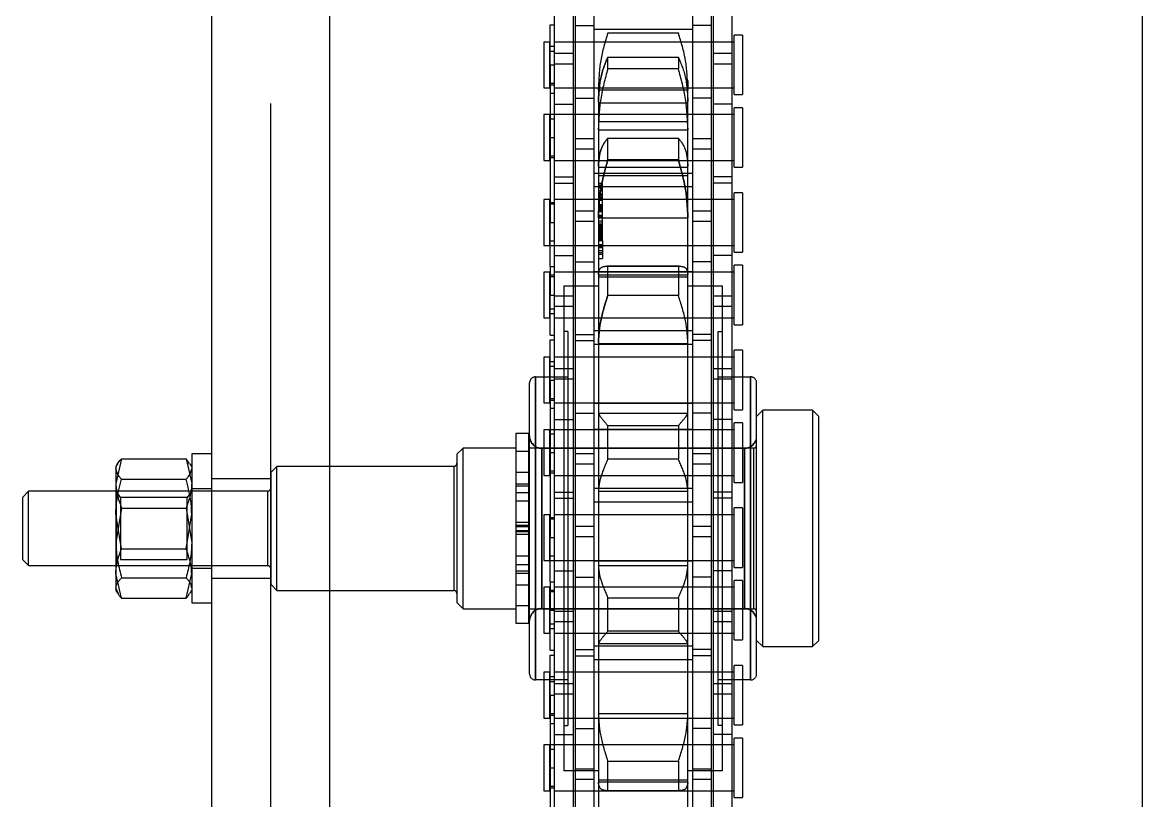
# Model space of a CAD drawing. Header units: metres. Extents: x 0 to 63075, y 0 to 44550.
# Drawn here: x 13879.5 to 13969.7, y 27946.8 to 28009.5 of the extents above; entities that cross this region are included whole.
import ezdxf

# ---------------------------------------------------------------- set-up
doc = ezdxf.new("R2010")
doc.units = ezdxf.units.M
doc.header["$LTSCALE"] = 75
doc.linetypes.add('HIDDEN2', pattern=[4.7625, 3.175, -1.5875])
for name, color, linetype in [('SDM', 7, 'Continuous'), ('SL4', 4, 'Continuous'), ('ST1', 7, 'HIDDEN2')]:
    doc.layers.add(name, color=color, linetype=linetype)

# ---------------------------------------------------------------- blocks, each defined once
blk = doc.blocks.new('A$Cb6dca9d5')
at = {"layer": 'SL4'}
for p, q in [((48.235, 2334.737), (48.235, 1009.762)), ((57.76, 1009.762), (57.76, 2334.737)), ((123.235, 1009.762), (123.235, 2334.737)), ((40.982, 1234.533), (46.188, 1234.533)), ((46.471, 1234.123), (46.188, 1234.533)), ((48.235, 1234.92), (46.635, 1234.92)), ((46.635, 1234.92), (46.635, 1222.92)), ((40.658, 1234.133), (40.535, 1233.92)), ((40.535, 1233.92), (40.535, 1233.716)), ((40.535, 1233.716), (40.535, 1230.092)), ((46.635, 1233.92), (46.512, 1234.133)), ((40.982, 1232.899), (46.188, 1232.899)), ((33.5, 1231.92), (33, 1231.42)), ((40.535, 1231.92), (33.5, 1231.92)), ((33.5, 1225.92), (33.5, 1231.92)), ((33, 1231.42), (33, 1226.42)), ((40.982, 1227.286), (40.535, 1230.092)), ((40.535, 1230.092), (40.535, 1225.297)), ((46.188, 1227.286), (46.635, 1230.092)), ((40.982, 1227.286), (46.188, 1227.286)), ((33, 1226.42), (33.5, 1225.92)), ((33.5, 1225.92), (40.535, 1225.92)), ((40.982, 1223.307), (40.535, 1225.297)), ((40.535, 1225.297), (40.535, 1223.92)), ((46.188, 1223.307), (46.635, 1225.297)), ((40.535, 1223.92), (40.658, 1223.707)), ((46.512, 1223.707), (46.635, 1223.92)), ((40.982, 1223.307), (46.188, 1223.307)), ((46.635, 1222.92), (48.235, 1222.92))]:
    blk.add_line(p, q, dxfattribs=at)
for points, knots in [([(40.535, 1233.716), (40.542, 1233.79), (40.566, 1234.066), (40.806, 1234.336), (40.982, 1234.533)], [0, 0, 0, 0, 0.2686336, 1, 1, 1, 1]), ([(40.982, 1232.899), (40.914, 1232.967), (40.652, 1233.234), (40.585, 1233.51), (40.535, 1233.716)], [0, 0, 0, 0, 0.257551, 1, 1, 1, 1]), ([(46.188, 1232.899), (46.256, 1232.967), (46.518, 1233.234), (46.585, 1233.51), (46.635, 1233.716)], [0, 0, 0, 0, 0.257551, 1, 1, 1, 1]), ([(40.535, 1230.092), (40.535, 1230.159), (40.542, 1231.107), (40.77, 1232.035), (40.982, 1232.899)], [0, 0, 0, 0, 0.070201, 1, 1, 1, 1]), ([(46.635, 1230.092), (46.635, 1230.159), (46.628, 1231.107), (46.4, 1232.035), (46.188, 1232.899)], [0, 0, 0, 0, 0.070201, 1, 1, 1, 1]), ([(40.535, 1225.297), (40.535, 1225.344), (40.542, 1226.016), (40.77, 1226.674), (40.982, 1227.286)], [0, 0, 0, 0, 0.070201, 1, 1, 1, 1]), ([(46.635, 1225.297), (46.635, 1225.344), (46.628, 1226.016), (46.4, 1226.674), (46.188, 1227.286)], [0, 0, 0, 0, 0.070201, 1, 1, 1, 1]), ([(40.982, 1223.307), (40.91, 1223.376), (40.77, 1223.509), (40.728, 1223.648), (40.707, 1223.715)], [0, 0, 0, 0, 0.512853, 1, 1, 1, 1]), ([(46.188, 1223.307), (46.26, 1223.376), (46.4, 1223.509), (46.442, 1223.648), (46.463, 1223.715)], [0, 0, 0, 0, 0.512853, 1, 1, 1, 1])]:
    blk.add_open_spline(points, degree=3, knots=knots, dxfattribs=at)
at = {"layer": 'ST1'}
for p, q in [((52.998, 2334.737), (52.998, 1009.762)), ((57.76, 1009.762), (57.76, 2334.737)), ((77.515, 1275.802), (77.515, 1269.452)), ((79.035, 1275.802), (79.035, 1269.452)), ((86.965, 1275.802), (86.965, 1269.452)), ((88.485, 1275.802), (88.485, 1269.452)), ((75.843, 1272.197), (75.843, 1263.102)), ((77.363, 1272.197), (77.363, 1263.102)), ((88.637, 1272.197), (88.637, 1263.102)), ((90.157, 1272.197), (90.157, 1263.102)), ((75.511, 1269.507), (75.843, 1269.507)), ((75.511, 1266.277), (75.511, 1269.507)), ((77.515, 1269.452), (79.035, 1269.452)), ((77.515, 1269.452), (77.515, 1260.357)), ((79.035, 1269.452), (79.035, 1260.357)), ((79.035, 1269.169), (86.965, 1269.169)), ((80.157, 1268.836), (80.157, 1268.86)), ((80.157, 1268.86), (85.843, 1268.86)), ((85.843, 1268.836), (80.157, 1268.836)), ((85.843, 1268.86), (85.843, 1268.836)), ((88.485, 1269.452), (86.965, 1269.452)), ((86.965, 1269.452), (86.965, 1260.357)), ((88.485, 1269.452), (88.485, 1260.357)), ((75, 1268.122), (75, 1264.432)), ((75.474, 1268.122), (75, 1268.122)), ((75.474, 1264.432), (75.474, 1268.122)), ((77.363, 1268.122), (75.843, 1268.122)), ((90.342, 1268.122), (75.843, 1268.122)), ((79.035, 1268.122), (77.515, 1268.122)), ((86.965, 1268.122), (79.035, 1268.122)), ((88.485, 1268.122), (86.965, 1268.122)), ((90.157, 1268.122), (88.637, 1268.122)), ((90.342, 1263.878), (90.342, 1268.675)), ((91, 1268.675), (90.342, 1268.675)), ((91, 1268.675), (91, 1263.878)), ((75.843, 1267.753), (75.474, 1267.753)), ((75.511, 1267.384), (75.843, 1267.384)), ((75.843, 1267.209), (77.363, 1267.209)), ((88.637, 1267.209), (90.157, 1267.209)), ((75.511, 1266.277), (75.843, 1266.277)), ((75.511, 1266.277), (75.511, 1253.577)), ((77.363, 1266.349), (75.843, 1266.349)), ((80.157, 1265.96), (80.157, 1266.898)), ((80.157, 1266.898), (85.843, 1266.898)), ((85.843, 1266.898), (85.843, 1265.96)), ((90.157, 1266.349), (88.637, 1266.349)), ((85.843, 1265.96), (80.157, 1265.96)), ((75, 1264.432), (75.474, 1264.432)), ((75.474, 1264.801), (75.843, 1264.801)), ((75.511, 1264.658), (75.843, 1264.658)), ((75.843, 1264.432), (77.363, 1264.432)), ((75.843, 1264.432), (90.342, 1264.432)), ((77.515, 1264.432), (79.035, 1264.432)), ((79.035, 1264.432), (86.965, 1264.432)), ((86.965, 1264.389), (79.035, 1264.389)), ((79.395, 1264.527), (79.395, 1264.387)), ((79.395, 1264.387), (79.395, 1264.26)), ((79.395, 1264.26), (79.395, 1264.387)), ((79.395, 1264.26), (86.605, 1264.26)), ((79.395, 1264.26), (79.395, 1263.33)), ((86.553, 1265.001), (86.605, 1264.387)), ((86.596, 1265.007), (86.605, 1264.527)), ((86.605, 1264.387), (86.605, 1264.527)), ((86.605, 1264.26), (86.605, 1264.387)), ((86.605, 1264.387), (86.605, 1264.26)), ((86.605, 1263.33), (86.605, 1264.26)), ((86.965, 1264.432), (88.485, 1264.432)), ((88.637, 1264.432), (90.157, 1264.432)), ((75.843, 1263.981), (75.511, 1263.981)), ((77.515, 1263.604), (79.035, 1263.604)), ((79.395, 1263.33), (79.395, 1261.165)), ((86.605, 1261.165), (86.605, 1263.33)), ((88.485, 1263.604), (86.965, 1263.604)), ((90.342, 1263.878), (91, 1263.878)), ((75.843, 1263.102), (77.363, 1263.102)), ((75.843, 1263.102), (75.843, 1256.752)), ((77.363, 1263.102), (77.363, 1256.752)), ((79.395, 1263.221), (86.605, 1263.221)), ((90.157, 1263.102), (88.637, 1263.102)), ((88.637, 1263.102), (88.637, 1256.752)), ((90.157, 1263.102), (90.157, 1256.752)), ((90.342, 1258.03), (90.342, 1262.827)), ((91, 1262.827), (90.342, 1262.827)), ((91, 1262.827), (91, 1258.03)), ((75, 1262.274), (75, 1258.584)), ((75.474, 1262.274), (75, 1262.274)), ((75.474, 1258.584), (75.474, 1262.274)), ((75.843, 1261.905), (75.474, 1261.905)), ((77.363, 1262.274), (75.511, 1262.274)), ((90.342, 1262.274), (75.843, 1262.274)), ((79.035, 1262.274), (77.515, 1262.274)), ((79.035, 1262.317), (86.965, 1262.317)), ((86.965, 1262.274), (79.035, 1262.274)), ((79.395, 1261.723), (86.605, 1261.723)), ((88.485, 1262.274), (86.965, 1262.274)), ((90.157, 1262.274), (88.637, 1262.274)), ((79.395, 1261.165), (79.395, 1261.037)), ((79.395, 1261.037), (79.395, 1261.165)), ((79.395, 1261.037), (86.605, 1261.037)), ((79.395, 1261.037), (79.395, 1258.123)), ((86.605, 1261.037), (86.605, 1261.165)), ((86.605, 1261.165), (86.605, 1261.037)), ((86.605, 1258.123), (86.605, 1261.037)), ((75.511, 1260.429), (75.843, 1260.429)), ((77.515, 1260.357), (77.515, 1259.497)), ((77.515, 1260.357), (79.035, 1260.357)), ((79.035, 1260.357), (79.035, 1259.497)), ((80.157, 1258.616), (80.157, 1260.379)), ((80.157, 1260.379), (85.843, 1260.379)), ((85.843, 1260.379), (85.843, 1258.616)), ((86.965, 1260.357), (86.965, 1259.497)), ((86.965, 1260.357), (88.485, 1260.357)), ((88.485, 1260.357), (88.485, 1259.497)), ((75.474, 1258.953), (75.843, 1258.953)), ((75.511, 1258.81), (75.843, 1258.81)), ((77.515, 1259.497), (77.515, 1250.402)), ((79.035, 1259.497), (77.515, 1259.497)), ((79.035, 1259.497), (79.035, 1250.402)), ((86.965, 1259.497), (86.965, 1250.402)), ((88.485, 1259.497), (86.965, 1259.497)), ((88.485, 1259.497), (88.485, 1250.402)), ((75, 1258.584), (75.474, 1258.584)), ((75.843, 1258.584), (77.363, 1258.584)), ((75.843, 1258.584), (90.342, 1258.584)), ((77.515, 1258.584), (79.035, 1258.584)), ((79.035, 1258.584), (86.965, 1258.584)), ((79.395, 1258.123), (79.395, 1254.055)), ((79.395, 1258.045), (86.605, 1258.045)), ((85.843, 1258.616), (80.157, 1258.616)), ((86.605, 1254.055), (86.605, 1258.123)), ((86.965, 1258.584), (88.485, 1258.584)), ((88.637, 1258.584), (90.157, 1258.584)), ((90.342, 1258.03), (91, 1258.03)), ((75.843, 1257.254), (77.363, 1257.254)), ((86.965, 1257.537), (79.035, 1257.537)), ((79.395, 1257.376), (86.605, 1257.376)), ((90.157, 1257.254), (88.637, 1257.254)), ((75.843, 1256.752), (77.363, 1256.752)), ((75.843, 1256.752), (75.843, 1247.657)), ((77.363, 1256.752), (77.363, 1247.657)), ((79.035, 1256.469), (86.965, 1256.469)), ((79.73, 1256.724), (79.395, 1256.724)), ((79.73, 1256.709), (79.395, 1256.709)), ((79.73, 1256.689), (79.395, 1256.689)), ((79.73, 1256.679), (79.395, 1256.679)), ((79.73, 1256.562), (79.395, 1256.562)), ((79.73, 1256.524), (79.395, 1256.524)), ((79.73, 1256.482), (79.395, 1256.482)), ((79.73, 1256.446), (79.395, 1256.446)), ((79.73, 1256.355), (79.395, 1256.355)), ((79.73, 1256.121), (79.395, 1256.121)), ((79.73, 1256.689), (79.73, 1256.724)), ((79.73, 1256.482), (79.73, 1256.689)), ((79.73, 1256.446), (79.73, 1256.482)), ((79.73, 1256.121), (79.73, 1256.446)), ((79.73, 1256.037), (79.73, 1256.121)), ((90.157, 1256.752), (88.637, 1256.752)), ((88.637, 1256.752), (88.637, 1247.657)), ((90.157, 1256.752), (90.157, 1247.657)), ((75, 1255.422), (75, 1251.732)), ((75.474, 1255.422), (75, 1255.422)), ((75.474, 1251.732), (75.474, 1255.422)), ((75.511, 1255.196), (75.843, 1255.196)), ((77.363, 1255.422), (75.843, 1255.422)), ((90.342, 1255.422), (75.843, 1255.422)), ((79.035, 1255.422), (77.515, 1255.422)), ((86.965, 1255.422), (79.035, 1255.422)), ((79.73, 1255.871), (79.395, 1255.871)), ((79.73, 1255.85), (79.395, 1255.85)), ((79.73, 1255.755), (79.395, 1255.755)), ((79.73, 1255.618), (79.395, 1255.618)), ((79.73, 1255.497), (79.395, 1255.497)), ((79.73, 1255.449), (79.395, 1255.449)), ((79.73, 1255.411), (79.395, 1255.411)), ((79.73, 1255.365), (79.395, 1255.365)), ((79.73, 1255.338), (79.395, 1255.338)), ((79.73, 1255.755), (79.73, 1256.037)), ((79.73, 1254.907), (79.73, 1255.755)), ((88.485, 1255.422), (86.965, 1255.422)), ((90.157, 1255.422), (88.637, 1255.422)), ((90.342, 1251.178), (90.342, 1255.975)), ((91, 1255.975), (90.342, 1255.975)), ((91, 1255.975), (91, 1251.178)), ((75.843, 1255.053), (75.474, 1255.053)), ((77.515, 1254.509), (79.035, 1254.509)), ((79.73, 1255.003), (79.395, 1255.003)), ((79.73, 1254.98), (79.395, 1254.98)), ((79.73, 1254.907), (79.395, 1254.907)), ((79.73, 1254.9), (79.395, 1254.9)), ((79.73, 1254.879), (79.395, 1254.879)), ((79.73, 1254.862), (79.395, 1254.862)), ((79.73, 1254.807), (79.395, 1254.807)), ((79.73, 1254.753), (79.395, 1254.753)), ((79.73, 1254.673), (79.395, 1254.673)), ((79.73, 1254.627), (79.395, 1254.627)), ((79.73, 1254.517), (79.395, 1254.517)), ((79.73, 1254.499), (79.395, 1254.499)), ((79.73, 1254.478), (79.395, 1254.478)), ((79.73, 1254.437), (79.395, 1254.437)), ((79.73, 1254.517), (79.73, 1254.907)), ((79.73, 1252.088), (79.73, 1254.517)), ((86.965, 1254.509), (88.485, 1254.509)), ((75.511, 1253.577), (75.843, 1253.577)), ((75.511, 1250.025), (75.511, 1253.577)), ((79.035, 1253.649), (77.515, 1253.649)), ((79.73, 1254.137), (79.395, 1254.137)), ((79.73, 1254.076), (79.395, 1254.076)), ((79.395, 1254.055), (79.395, 1253.939)), ((79.395, 1253.939), (79.395, 1254.055)), ((79.73, 1254.028), (79.395, 1254.028)), ((79.395, 1253.939), (86.605, 1253.939)), ((79.395, 1253.939), (79.395, 1249.394)), ((79.73, 1253.693), (79.395, 1253.693)), ((79.73, 1253.534), (79.395, 1253.534)), ((79.73, 1253.4), (79.395, 1253.4)), ((79.73, 1253.392), (79.395, 1253.392)), ((79.73, 1253.373), (79.395, 1253.373)), ((86.605, 1253.939), (86.605, 1254.055)), ((86.605, 1254.055), (86.605, 1253.939)), ((86.605, 1249.394), (86.605, 1253.939)), ((88.485, 1253.649), (86.965, 1253.649)), ((79.73, 1253.357), (79.395, 1253.357)), ((79.73, 1253.343), (79.395, 1253.343)), ((79.73, 1253.255), (79.395, 1253.255)), ((79.73, 1253.251), (79.395, 1253.251)), ((79.73, 1253.226), (79.395, 1253.226)), ((79.73, 1253.222), (79.395, 1253.222)), ((79.73, 1253.188), (79.395, 1253.188)), ((79.73, 1253.149), (79.395, 1253.149)), ((79.73, 1253.116), (79.395, 1253.116)), ((79.73, 1253.114), (79.395, 1253.114)), ((79.73, 1253.081), (79.395, 1253.081)), ((79.73, 1252.978), (79.395, 1252.978)), ((79.73, 1252.929), (79.395, 1252.929)), ((79.73, 1252.849), (79.395, 1252.849)), ((79.73, 1252.765), (79.395, 1252.765)), ((79.73, 1252.672), (79.395, 1252.672)), ((79.73, 1252.604), (79.395, 1252.604)), ((79.73, 1252.596), (79.395, 1252.596)), ((79.73, 1252.576), (79.395, 1252.576)), ((79.73, 1252.483), (79.395, 1252.483)), ((79.73, 1252.47), (79.395, 1252.47)), ((79.73, 1252.462), (79.395, 1252.462)), ((75, 1251.732), (75.474, 1251.732)), ((75.474, 1252.101), (75.843, 1252.101)), ((75.511, 1251.732), (77.363, 1251.732)), ((75.843, 1251.732), (90.342, 1251.732)), ((77.515, 1251.732), (79.035, 1251.732)), ((79.035, 1251.732), (86.965, 1251.732)), ((86.965, 1251.689), (79.035, 1251.689)), ((79.395, 1252.459), (79.73, 1252.459)), ((79.73, 1252.385), (79.395, 1252.385)), ((79.73, 1252.354), (79.395, 1252.354)), ((79.73, 1252.346), (79.395, 1252.346)), ((79.73, 1252.269), (79.395, 1252.269)), ((79.73, 1252.212), (79.395, 1252.212)), ((79.73, 1252.211), (79.395, 1252.211)), ((79.73, 1252.198), (79.395, 1252.198)), ((79.73, 1252.147), (79.395, 1252.147)), ((79.395, 1252.147), (79.73, 1252.147)), ((79.73, 1252.088), (79.395, 1252.088)), ((79.73, 1251.765), (79.395, 1251.765)), ((79.73, 1251.673), (79.395, 1251.673)), ((79.73, 1251.624), (79.395, 1251.624)), ((79.73, 1252.088), (79.73, 1251.673)), ((79.73, 1251.673), (79.73, 1251.521)), ((86.965, 1251.732), (88.485, 1251.732)), ((88.637, 1251.732), (90.157, 1251.732)), ((75.843, 1250.904), (77.363, 1250.904)), ((79.73, 1251.521), (79.395, 1251.521)), ((79.73, 1251.289), (79.395, 1251.289)), ((79.73, 1251.119), (79.395, 1251.119)), ((79.395, 1251.016), (79.73, 1251.016)), ((79.395, 1250.681), (79.73, 1250.681)), ((79.73, 1251.521), (79.73, 1250.681)), ((90.157, 1250.904), (88.637, 1250.904)), ((90.342, 1251.178), (91, 1251.178)), ((75.511, 1250.025), (75.511, 1247.729)), ((75.511, 1250.025), (75.843, 1250.025)), ((77.515, 1250.402), (79.035, 1250.402)), ((77.515, 1250.402), (77.515, 1244.052)), ((79.035, 1250.402), (79.035, 1244.052)), ((85.9, 1250.068), (80.1, 1250.068)), ((80.157, 1247.69), (80.157, 1250.066)), ((80.157, 1250.066), (85.843, 1250.066)), ((85.843, 1250.066), (85.843, 1247.69)), ((88.485, 1250.402), (86.965, 1250.402)), ((86.965, 1250.402), (86.965, 1244.052)), ((88.485, 1250.402), (88.485, 1244.052)), ((90.342, 1245.33), (90.342, 1250.127)), ((91, 1250.127), (90.342, 1250.127)), ((91, 1250.127), (91, 1245.33)), ((75, 1249.574), (75, 1245.884)), ((75.474, 1249.574), (75, 1249.574)), ((75.474, 1245.884), (75.474, 1249.574)), ((75.843, 1249.205), (75.474, 1249.205)), ((75.511, 1249.348), (75.843, 1249.348)), ((77.363, 1249.574), (75.843, 1249.574)), ((90.342, 1249.574), (75.843, 1249.574)), ((79.035, 1249.574), (77.515, 1249.574)), ((79.035, 1249.617), (86.965, 1249.617)), ((86.965, 1249.574), (79.035, 1249.574)), ((79.395, 1249.394), (79.395, 1243.912)), ((79.395, 1249.356), (86.605, 1249.356)), ((79.395, 1249.206), (86.605, 1249.206)), ((86.605, 1243.912), (86.605, 1249.394)), ((88.485, 1249.574), (86.965, 1249.574)), ((90.157, 1249.574), (88.637, 1249.574)), ((76.625, 1248.464), (79.395, 1248.464)), ((76.625, 1248.464), (76.625, 1209.376)), ((86.605, 1248.464), (89.375, 1248.464)), ((89.375, 1248.464), (89.375, 1209.376)), ((75.511, 1247.729), (75.843, 1247.729)), ((75.511, 1244.498), (75.511, 1247.729)), ((75.843, 1247.657), (75.843, 1246.797)), ((75.843, 1247.657), (77.363, 1247.657)), ((77.363, 1247.657), (77.363, 1246.797)), ((85.843, 1247.69), (80.157, 1247.69)), ((88.637, 1247.657), (88.637, 1246.797)), ((88.637, 1247.657), (90.157, 1247.657)), ((90.157, 1247.657), (90.157, 1246.797)), ((75.474, 1246.253), (75.843, 1246.253)), ((75.511, 1246.622), (75.843, 1246.622)), ((75.843, 1246.797), (75.843, 1237.702)), ((77.363, 1246.797), (75.843, 1246.797)), ((77.363, 1246.797), (77.363, 1237.702)), ((88.637, 1246.797), (88.637, 1237.702)), ((90.157, 1246.797), (88.637, 1246.797)), ((90.157, 1246.797), (90.157, 1237.702)), ((75, 1245.884), (75.474, 1245.884)), ((75.843, 1245.884), (77.363, 1245.884)), ((75.843, 1245.884), (90.342, 1245.884)), ((77.515, 1245.884), (79.035, 1245.884)), ((79.035, 1245.884), (86.965, 1245.884)), ((86.965, 1245.884), (88.485, 1245.884)), ((88.637, 1245.884), (90.157, 1245.884)), ((90.342, 1245.33), (91, 1245.33)), ((75.511, 1244.498), (75.843, 1244.498)), ((76.944, 1244.799), (76.625, 1244.799)), ((76.944, 1244.799), (76.944, 1213.04)), ((77.515, 1244.554), (79.035, 1244.554)), ((86.965, 1244.837), (79.035, 1244.837)), ((88.485, 1244.554), (86.965, 1244.554)), ((89.056, 1244.799), (89.375, 1244.799)), ((89.056, 1213.04), (89.056, 1244.799)), ((75.511, 1244.107), (75.843, 1244.107)), ((75.511, 1240.877), (75.511, 1244.107)), ((77.515, 1244.052), (79.035, 1244.052)), ((77.515, 1244.052), (77.515, 1234.957)), ((79.035, 1244.052), (79.035, 1234.957)), ((79.035, 1243.769), (86.965, 1243.769)), ((79.395, 1243.912), (79.395, 1243.824)), ((79.395, 1243.824), (86.605, 1243.824)), ((79.395, 1243.824), (79.395, 1238.202)), ((86.605, 1243.824), (86.605, 1243.912)), ((86.605, 1238.202), (86.605, 1243.824)), ((88.485, 1244.052), (86.965, 1244.052)), ((86.965, 1244.052), (86.965, 1234.957)), ((88.485, 1244.052), (88.485, 1234.957)), ((75, 1242.722), (75, 1239.032)), ((75.474, 1242.722), (75, 1242.722)), ((75.474, 1239.032), (75.474, 1242.722)), ((77.363, 1242.722), (75.843, 1242.722)), ((90.342, 1242.722), (75.843, 1242.722)), ((79.035, 1242.722), (77.515, 1242.722)), ((86.965, 1242.722), (79.035, 1242.722)), ((88.485, 1242.722), (86.965, 1242.722)), ((90.157, 1242.722), (88.637, 1242.722)), ((90.342, 1238.478), (90.342, 1243.275)), ((91, 1243.275), (90.342, 1243.275)), ((91, 1243.275), (91, 1238.478)), ((75.843, 1242.353), (75.474, 1242.353)), ((75.511, 1241.984), (75.843, 1241.984)), ((75.843, 1241.809), (77.363, 1241.809)), ((88.637, 1241.809), (90.157, 1241.809)), ((74.344, 1216.705), (74.344, 1241.135)), ((74.344, 1241.135), (76.944, 1241.135)), ((74.344, 1241.135), (74.344, 1216.705)), ((75.511, 1240.877), (75.843, 1240.877)), ((75.511, 1240.877), (75.511, 1228.177)), ((77.363, 1240.949), (75.843, 1240.949)), ((90.157, 1240.949), (88.637, 1240.949)), ((89.056, 1241.135), (91.656, 1241.135)), ((91.656, 1216.705), (91.656, 1241.135)), ((91.656, 1241.135), (91.656, 1216.705)), ((73.855, 1217.194), (73.855, 1240.646)), ((92.145, 1217.194), (92.145, 1240.646)), ((75, 1239.032), (75.474, 1239.032)), ((75.474, 1239.401), (75.843, 1239.401)), ((75.511, 1239.258), (75.843, 1239.258)), ((75.843, 1239.032), (77.363, 1239.032)), ((75.843, 1239.032), (90.342, 1239.032)), ((77.515, 1239.032), (79.035, 1239.032)), ((79.035, 1239.032), (86.965, 1239.032)), ((86.965, 1238.989), (79.035, 1238.989)), ((86.965, 1239.032), (88.485, 1239.032)), ((88.637, 1239.032), (90.157, 1239.032)), ((75.843, 1238.581), (75.511, 1238.581)), ((77.515, 1238.204), (79.035, 1238.204)), ((79.395, 1238.202), (79.395, 1238.196)), ((79.395, 1238.202), (86.605, 1238.202)), ((79.395, 1238.196), (79.395, 1231.962)), ((86.605, 1238.196), (86.605, 1238.202)), ((86.605, 1231.962), (86.605, 1238.196)), ((88.485, 1238.204), (86.965, 1238.204)), ((90.342, 1238.478), (91, 1238.478)), ((92.645, 1238.445), (92.145, 1237.945)), ((92.645, 1219.395), (92.645, 1238.445)), ((96.645, 1238.445), (92.645, 1238.445)), ((96.645, 1238.445), (96.645, 1219.395)), ((97.145, 1237.945), (96.645, 1238.445)), ((75.843, 1237.702), (77.363, 1237.702)), ((75.843, 1237.702), (75.843, 1231.352)), ((77.363, 1237.702), (77.363, 1231.352)), ((80.157, 1234.501), (80.157, 1237.202)), ((80.157, 1237.202), (85.843, 1237.202)), ((85.843, 1237.202), (85.843, 1234.501)), ((90.157, 1237.702), (88.637, 1237.702)), ((88.637, 1237.702), (88.637, 1231.352)), ((90.157, 1237.702), (90.157, 1231.352)), ((90.342, 1232.63), (90.342, 1237.427)), ((91, 1237.427), (90.342, 1237.427)), ((91, 1237.427), (91, 1232.63)), ((97.145, 1219.895), (97.145, 1237.945)), ((72.755, 1236.563), (72.755, 1221.277)), ((73.755, 1236.563), (72.755, 1236.563)), ((73.755, 1236.563), (73.755, 1221.277)), ((75, 1236.874), (75, 1233.184)), ((75.474, 1236.874), (75, 1236.874)), ((75.474, 1233.184), (75.474, 1236.874)), ((75.843, 1236.505), (75.474, 1236.505)), ((77.363, 1236.874), (75.511, 1236.874)), ((90.342, 1236.874), (75.843, 1236.874)), ((79.035, 1236.874), (77.515, 1236.874)), ((79.035, 1236.917), (86.965, 1236.917)), ((86.965, 1236.874), (79.035, 1236.874)), ((88.485, 1236.874), (86.965, 1236.874)), ((90.157, 1236.874), (88.637, 1236.874)), ((68.5, 1235.395), (68, 1234.895)), ((68.5, 1222.445), (68.5, 1235.395)), ((72.755, 1235.395), (68.5, 1235.395)), ((91.895, 1235.395), (73.855, 1235.395)), ((91.168, 1235.395), (74.832, 1235.395)), ((74.832, 1235.37), (74.832, 1222.47)), ((91.168, 1235.37), (74.832, 1235.37)), ((74.832, 1222.47), (74.832, 1235.37)), ((91.168, 1235.37), (91.168, 1222.47)), ((91.168, 1222.47), (91.168, 1235.37)), ((91.895, 1235.395), (91.895, 1222.445)), ((40.982, 1234.533), (40.535, 1232.543)), ((46.188, 1234.533), (46.635, 1232.543)), ((68, 1234.895), (68, 1222.945)), ((73.855, 1235.12), (72.755, 1235.12)), ((73.755, 1235.12), (72.755, 1235.12)), ((75.511, 1235.029), (75.843, 1235.029)), ((77.515, 1234.957), (77.515, 1234.097)), ((77.515, 1234.957), (79.035, 1234.957)), ((79.035, 1234.957), (79.035, 1234.097)), ((85.843, 1234.501), (80.157, 1234.501)), ((86.965, 1234.957), (86.965, 1234.097)), ((86.965, 1234.957), (88.485, 1234.957)), ((88.485, 1234.957), (88.485, 1234.097)), ((53.5, 1233.92), (53, 1233.42)), ((53.5, 1223.92), (53.5, 1233.92)), ((67.75, 1233.92), (53.5, 1233.92)), ((67.75, 1233.92), (67.75, 1223.967)), ((75.474, 1233.553), (75.843, 1233.553)), ((77.515, 1234.097), (77.515, 1225.002)), ((79.035, 1234.097), (77.515, 1234.097)), ((79.035, 1234.097), (79.035, 1225.002)), ((86.965, 1234.097), (86.965, 1225.002)), ((88.485, 1234.097), (86.965, 1234.097)), ((88.485, 1234.097), (88.485, 1225.002)), ((52.998, 1232.92), (48.235, 1232.92)), ((53, 1233.42), (53, 1224.42)), ((72.755, 1233.467), (73.755, 1233.467)), ((75, 1233.184), (75.474, 1233.184)), ((75.511, 1233.41), (75.843, 1233.41)), ((75.843, 1233.184), (77.363, 1233.184)), ((75.843, 1233.184), (90.342, 1233.184)), ((77.515, 1233.184), (79.035, 1233.184)), ((79.035, 1233.184), (86.965, 1233.184)), ((86.965, 1233.184), (88.485, 1233.184)), ((88.637, 1233.184), (90.157, 1233.184)), ((90.342, 1232.63), (91, 1232.63)), ((52.75, 1231.92), (40.535, 1231.92)), ((40.56, 1231.92), (40.535, 1231.92)), ((40.56, 1231.92), (40.56, 1225.92)), ((40.911, 1231.42), (40.56, 1231.92)), ((46.635, 1231.92), (46.285, 1231.42)), ((48.235, 1232.12), (46.635, 1232.12)), ((52.75, 1231.92), (52.75, 1225.92)), ((72.755, 1232.516), (73.755, 1232.516)), ((72.755, 1232.341), (73.755, 1232.341)), ((72.755, 1231.824), (73.755, 1231.824)), ((75.843, 1231.854), (77.363, 1231.854)), ((86.965, 1232.137), (79.035, 1232.137)), ((79.395, 1231.962), (79.395, 1231.912)), ((79.395, 1231.912), (86.605, 1231.912)), ((79.395, 1231.912), (79.395, 1225.928)), ((86.605, 1231.912), (86.605, 1231.962)), ((86.605, 1225.928), (86.605, 1231.912)), ((90.157, 1231.854), (88.637, 1231.854)), ((40.911, 1231.42), (40.911, 1226.42)), ((46.285, 1231.42), (40.911, 1231.42)), ((46.285, 1226.42), (46.285, 1231.42)), ((73.755, 1231.12), (72.755, 1231.12)), ((75.843, 1231.352), (77.363, 1231.352)), ((75.843, 1231.352), (75.843, 1222.257)), ((77.363, 1231.352), (77.363, 1222.257)), ((79.035, 1231.069), (86.965, 1231.069)), ((90.157, 1231.352), (88.637, 1231.352)), ((88.637, 1231.352), (88.637, 1222.257)), ((90.157, 1231.352), (90.157, 1222.257)), ((40.982, 1230.554), (40.535, 1227.748)), ((40.982, 1230.554), (46.188, 1230.554)), ((46.188, 1230.554), (46.635, 1227.748)), ((75, 1230.022), (75, 1226.332)), ((75.474, 1230.022), (75, 1230.022)), ((75.474, 1226.332), (75.474, 1230.022)), ((77.363, 1230.022), (75.843, 1230.022)), ((90.342, 1230.022), (75.843, 1230.022)), ((79.035, 1230.022), (77.515, 1230.022)), ((86.965, 1230.022), (79.035, 1230.022)), ((88.485, 1230.022), (86.965, 1230.022)), ((90.157, 1230.022), (88.637, 1230.022)), ((90.342, 1225.778), (90.342, 1230.575)), ((91, 1230.575), (90.342, 1230.575)), ((91, 1230.575), (91, 1225.778)), ((72.755, 1229.42), (73.755, 1229.42)), ((72.755, 1229.17), (73.755, 1229.17)), ((72.755, 1229.081), (73.755, 1229.081)), ((75.843, 1229.653), (75.474, 1229.653)), ((75.511, 1229.796), (75.843, 1229.796)), ((77.515, 1229.109), (79.035, 1229.109)), ((86.965, 1229.109), (88.485, 1229.109)), ((72.755, 1228.759), (73.755, 1228.759)), ((72.755, 1228.67), (73.755, 1228.67)), ((73.755, 1228.42), (72.755, 1228.42)), ((75.511, 1228.177), (75.843, 1228.177)), ((75.511, 1224.625), (75.511, 1228.177)), ((79.035, 1228.249), (77.515, 1228.249)), ((88.485, 1228.249), (86.965, 1228.249)), ((40.911, 1226.42), (46.285, 1226.42)), ((72.755, 1226.72), (73.755, 1226.72)), ((75, 1226.332), (75.474, 1226.332)), ((75.474, 1226.701), (75.843, 1226.701)), ((75.511, 1226.332), (77.363, 1226.332)), ((75.843, 1226.332), (90.342, 1226.332)), ((77.515, 1226.332), (79.035, 1226.332)), ((79.035, 1226.332), (86.965, 1226.332)), ((86.965, 1226.332), (88.485, 1226.332)), ((88.637, 1226.332), (90.157, 1226.332)), ((40.535, 1225.92), (52.75, 1225.92)), ((40.535, 1225.92), (40.56, 1225.92)), ((46.635, 1225.72), (48.235, 1225.72)), ((72.755, 1226.016), (73.755, 1226.016)), ((72.755, 1225.499), (73.755, 1225.499)), ((75.843, 1225.504), (77.363, 1225.504)), ((86.965, 1226.289), (79.035, 1226.289)), ((79.395, 1225.928), (79.395, 1225.878)), ((79.395, 1225.928), (86.605, 1225.928)), ((79.395, 1225.878), (79.395, 1219.644)), ((86.605, 1225.878), (86.605, 1225.928)), ((86.605, 1219.644), (86.605, 1225.878)), ((90.157, 1225.504), (88.637, 1225.504)), ((90.342, 1225.778), (91, 1225.778)), ((40.982, 1224.941), (46.188, 1224.941)), ((48.235, 1224.92), (52.998, 1224.92)), ((72.755, 1225.324), (73.755, 1225.324)), ((75.511, 1224.625), (75.511, 1222.329)), ((75.511, 1224.625), (75.843, 1224.625)), ((77.515, 1225.002), (79.035, 1225.002)), ((77.515, 1225.002), (77.515, 1218.652)), ((79.035, 1225.002), (79.035, 1218.652)), ((88.485, 1225.002), (86.965, 1225.002)), ((86.965, 1225.002), (86.965, 1218.652)), ((88.485, 1225.002), (88.485, 1218.652)), ((90.342, 1219.93), (90.342, 1224.727)), ((91, 1224.727), (90.342, 1224.727)), ((91, 1224.727), (91, 1219.93)), ((40.707, 1223.715), (40.535, 1224.124)), ((53, 1224.42), (53.5, 1223.92)), ((53.5, 1223.92), (67.75, 1223.92)), ((72.755, 1224.373), (73.755, 1224.373)), ((75, 1224.174), (75, 1220.484)), ((75.474, 1224.174), (75, 1224.174)), ((75.474, 1220.484), (75.474, 1224.174)), ((75.843, 1223.805), (75.474, 1223.805)), ((75.511, 1223.948), (75.843, 1223.948)), ((77.363, 1224.174), (75.843, 1224.174)), ((90.342, 1224.174), (75.843, 1224.174)), ((79.035, 1224.174), (77.515, 1224.174)), ((79.035, 1224.217), (86.965, 1224.217)), ((86.965, 1224.174), (79.035, 1224.174)), ((88.485, 1224.174), (86.965, 1224.174)), ((90.157, 1224.174), (88.637, 1224.174)), ((68, 1222.945), (68.5, 1222.445)), ((72.755, 1222.72), (73.855, 1222.72)), ((72.755, 1222.72), (73.755, 1222.72)), ((80.157, 1220.638), (80.157, 1223.339)), ((80.157, 1223.339), (85.843, 1223.339)), ((85.843, 1223.339), (85.843, 1220.638)), ((68.5, 1222.445), (72.755, 1222.445)), ((73.855, 1222.445), (91.895, 1222.445)), ((74.832, 1222.47), (91.168, 1222.47)), ((74.832, 1222.445), (91.168, 1222.445)), ((75.511, 1222.329), (75.843, 1222.329)), ((75.511, 1219.098), (75.511, 1222.329)), ((75.843, 1222.257), (75.843, 1221.397)), ((75.843, 1222.257), (77.363, 1222.257)), ((77.363, 1222.257), (77.363, 1221.397)), ((88.637, 1222.257), (88.637, 1221.397)), ((88.637, 1222.257), (90.157, 1222.257)), ((90.157, 1222.257), (90.157, 1221.397)), ((72.755, 1221.277), (73.755, 1221.277)), ((75.511, 1221.222), (75.843, 1221.222)), ((75.843, 1221.397), (75.843, 1212.302)), ((77.363, 1221.397), (75.843, 1221.397)), ((77.363, 1221.397), (77.363, 1212.302)), ((88.637, 1221.397), (88.637, 1212.302)), ((90.157, 1221.397), (88.637, 1221.397)), ((90.157, 1221.397), (90.157, 1212.302)), ((75, 1220.484), (75.474, 1220.484)), ((75.474, 1220.853), (75.843, 1220.853)), ((75.843, 1220.484), (77.363, 1220.484)), ((75.843, 1220.484), (90.342, 1220.484)), ((77.515, 1220.484), (79.035, 1220.484)), ((79.035, 1220.484), (86.965, 1220.484)), ((85.843, 1220.638), (80.157, 1220.638)), ((86.965, 1220.484), (88.485, 1220.484)), ((88.637, 1220.484), (90.157, 1220.484)), ((75.511, 1219.098), (75.843, 1219.098)), ((77.515, 1219.154), (79.035, 1219.154)), ((86.965, 1219.437), (79.035, 1219.437)), ((79.395, 1219.644), (79.395, 1219.638)), ((79.395, 1219.638), (86.605, 1219.638)), ((79.395, 1219.638), (79.395, 1214.016)), ((86.605, 1219.638), (86.605, 1219.644)), ((86.605, 1214.016), (86.605, 1219.638)), ((88.485, 1219.154), (86.965, 1219.154)), ((90.342, 1219.93), (91, 1219.93)), ((92.145, 1219.895), (92.645, 1219.395)), ((92.645, 1219.395), (96.645, 1219.395)), ((96.645, 1219.395), (97.145, 1219.895)), ((75.511, 1218.707), (75.843, 1218.707)), ((75.511, 1215.477), (75.511, 1218.707)), ((77.515, 1218.652), (79.035, 1218.652)), ((77.515, 1218.652), (77.515, 1209.557)), ((79.035, 1218.652), (79.035, 1209.557)), ((79.035, 1218.369), (86.965, 1218.369)), ((88.485, 1218.652), (86.965, 1218.652)), ((86.965, 1218.652), (86.965, 1209.557)), ((88.485, 1218.652), (88.485, 1209.557)), ((75, 1217.322), (75, 1213.632)), ((75.474, 1217.322), (75, 1217.322)), ((75.474, 1213.632), (75.474, 1217.322)), ((77.363, 1217.322), (75.843, 1217.322)), ((90.342, 1217.322), (75.843, 1217.322)), ((79.035, 1217.322), (77.515, 1217.322)), ((86.965, 1217.322), (79.035, 1217.322)), ((88.485, 1217.322), (86.965, 1217.322)), ((90.157, 1217.322), (88.637, 1217.322)), ((90.342, 1213.078), (90.342, 1217.875)), ((91, 1217.875), (90.342, 1217.875)), ((91, 1217.875), (91, 1213.078)), ((76.944, 1216.705), (74.344, 1216.705)), ((75.843, 1216.953), (75.474, 1216.953)), ((75.511, 1216.584), (75.843, 1216.584)), ((75.843, 1216.409), (77.363, 1216.409)), ((88.637, 1216.409), (90.157, 1216.409)), ((91.656, 1216.705), (89.056, 1216.705)), ((75.511, 1215.477), (75.511, 1202.777)), ((75.511, 1215.477), (75.843, 1215.477)), ((77.363, 1215.549), (75.843, 1215.549)), ((90.157, 1215.549), (88.637, 1215.549)), ((75.474, 1214.001), (75.843, 1214.001)), ((75.511, 1213.858), (75.843, 1213.858)), ((79.395, 1214.016), (79.395, 1213.928)), ((79.395, 1214.016), (86.605, 1214.016)), ((79.395, 1213.928), (79.395, 1208.446)), ((86.605, 1213.928), (86.605, 1214.016)), ((86.605, 1208.446), (86.605, 1213.928)), ((75, 1213.632), (75.474, 1213.632)), ((75.843, 1213.181), (75.511, 1213.181)), ((75.843, 1213.632), (77.363, 1213.632)), ((75.843, 1213.632), (90.342, 1213.632)), ((76.625, 1213.04), (76.944, 1213.04)), ((77.515, 1213.632), (79.035, 1213.632)), ((77.515, 1212.804), (79.035, 1212.804)), ((79.035, 1213.632), (86.965, 1213.632)), ((86.965, 1213.589), (79.035, 1213.589)), ((86.965, 1213.632), (88.485, 1213.632)), ((88.485, 1212.804), (86.965, 1212.804)), ((88.637, 1213.632), (90.157, 1213.632)), ((89.375, 1213.04), (89.056, 1213.04)), ((90.342, 1213.078), (91, 1213.078)), ((75.843, 1212.302), (77.363, 1212.302)), ((75.843, 1212.302), (75.843, 1205.952)), ((77.363, 1212.302), (77.363, 1205.952)), ((90.157, 1212.302), (88.637, 1212.302)), ((88.637, 1212.302), (88.637, 1205.952)), ((90.157, 1212.302), (90.157, 1205.952)), ((90.342, 1207.23), (90.342, 1212.027)), ((91, 1212.027), (90.342, 1212.027)), ((91, 1212.027), (91, 1207.23)), ((75, 1211.474), (75, 1207.784)), ((75.474, 1211.474), (75, 1211.474)), ((75.474, 1207.784), (75.474, 1211.474)), ((75.843, 1211.105), (75.474, 1211.105)), ((77.363, 1211.474), (75.511, 1211.474)), ((90.342, 1211.474), (75.843, 1211.474)), ((79.035, 1211.474), (77.515, 1211.474)), ((79.035, 1211.517), (86.965, 1211.517)), ((86.965, 1211.474), (79.035, 1211.474)), ((88.485, 1211.474), (86.965, 1211.474)), ((90.157, 1211.474), (88.637, 1211.474)), ((80.157, 1207.774), (80.157, 1210.15)), ((80.157, 1210.15), (85.843, 1210.15)), ((85.843, 1210.15), (85.843, 1207.774)), ((75.511, 1209.629), (75.843, 1209.629)), ((79.395, 1209.376), (76.625, 1209.376)), ((77.515, 1209.557), (77.515, 1208.697)), ((77.515, 1209.557), (79.035, 1209.557)), ((79.035, 1209.557), (79.035, 1208.697)), ((89.375, 1209.376), (86.605, 1209.376)), ((86.965, 1209.557), (86.965, 1208.697)), ((86.965, 1209.557), (88.485, 1209.557)), ((88.485, 1209.557), (88.485, 1208.697)), ((77.515, 1208.697), (77.515, 1199.602)), ((79.035, 1208.697), (77.515, 1208.697)), ((79.035, 1208.697), (79.035, 1199.602)), ((86.605, 1208.634), (79.395, 1208.634)), ((79.395, 1208.484), (86.605, 1208.484)), ((79.395, 1208.446), (79.395, 1203.901)), ((86.605, 1203.901), (86.605, 1208.446)), ((86.965, 1208.697), (86.965, 1199.602)), ((88.485, 1208.697), (86.965, 1208.697)), ((88.485, 1208.697), (88.485, 1199.602)), ((75, 1207.784), (75.474, 1207.784)), ((75.474, 1208.153), (75.843, 1208.153)), ((75.511, 1208.01), (75.843, 1208.01)), ((75.843, 1207.784), (77.363, 1207.784)), ((75.843, 1207.784), (90.342, 1207.784)), ((77.515, 1207.784), (79.035, 1207.784)), ((79.035, 1207.784), (86.965, 1207.784)), ((80.1, 1207.772), (85.9, 1207.772)), ((85.843, 1207.774), (80.157, 1207.774)), ((86.965, 1207.784), (88.485, 1207.784)), ((88.637, 1207.784), (90.157, 1207.784)), ((90.342, 1207.23), (91, 1207.23))]:
    blk.add_line(p, q, dxfattribs=at)
for centre, radius, start, end in [((74.344, 1240.646), 0.489, 90, 180), ((91.656, 1240.646), 0.489, 0, 90), ((74.832, 1236.372), 0.977, 180, 270), ((74.83, 1236.346), 0.975, 180.10943, 270.10901), ((91.168, 1236.372), 0.977, 270, 0), ((91.17, 1236.346), 0.975, 269.89099, 359.89057), ((91.895, 1235.645), 0.25, 270, 0), ((67.75, 1234.17), 0.25, 270, 0), ((52.75, 1232.17), 0.25, 270, 0), ((52.75, 1225.67), 0.25, 0, 90), ((67.75, 1223.67), 0.25, 0, 90), ((74.83, 1221.494), 0.975, 89.89099, 179.89057), ((74.832, 1221.468), 0.977, 90, 180), ((91.17, 1221.494), 0.975, 0.10943, 90.10901), ((91.168, 1221.468), 0.977, 0, 90), ((91.895, 1222.195), 0.25, 0, 90), ((74.344, 1217.194), 0.489, 180, 270), ((91.656, 1217.194), 0.489, 270, 0)]:
    blk.add_arc(centre, radius, start, end, dxfattribs=at)
for points, knots in [([(80.157, 1268.836), (79.935, 1268.121), (79.504, 1266.733), (79.43, 1265.153), (79.395, 1264.387)], [0, 0, 0, 0, 0.515254, 1, 1, 1, 1]), ([(86.605, 1264.387), (86.57, 1265.152), (86.496, 1266.733), (86.065, 1268.121), (85.843, 1268.836)], [0, 0, 0, 0, 0.484725, 1, 1, 1, 1]), ([(79.395, 1263.33), (79.43, 1263.978), (79.504, 1265.315), (79.935, 1266.36), (80.157, 1266.898)], [0, 0, 0, 0, 0.484736, 1, 1, 1, 1]), ([(80.157, 1266.898), (79.935, 1266.36), (79.504, 1265.315), (79.43, 1263.978), (79.395, 1263.33)], [0, 0, 0, 0, 0.515264, 1, 1, 1, 1]), ([(85.843, 1266.898), (86.065, 1266.36), (86.496, 1265.315), (86.57, 1263.978), (86.605, 1263.33)], [0, 0, 0, 0, 0.515264, 1, 1, 1, 1]), ([(80.157, 1265.96), (79.935, 1265.154), (79.504, 1263.589), (79.43, 1261.957), (79.395, 1261.165)], [0, 0, 0, 0, 0.515256, 1, 1, 1, 1]), ([(86.605, 1261.165), (86.57, 1261.957), (86.496, 1263.589), (86.065, 1265.154), (85.843, 1265.96)], [0, 0, 0, 0, 0.484722, 1, 1, 1, 1]), ([(79.395, 1258.123), (79.43, 1258.576), (79.504, 1259.508), (79.935, 1260.083), (80.157, 1260.379)], [0, 0, 0, 0, 0.484737, 1, 1, 1, 1]), ([(80.157, 1260.379), (79.935, 1260.083), (79.504, 1259.508), (79.43, 1258.576), (79.395, 1258.123)], [0, 0, 0, 0, 0.515263, 1, 1, 1, 1]), ([(85.843, 1260.379), (86.065, 1260.083), (86.496, 1259.508), (86.57, 1258.576), (86.605, 1258.123)], [0, 0, 0, 0, 0.515263, 1, 1, 1, 1]), ([(80.157, 1258.616), (79.935, 1257.816), (79.504, 1256.264), (79.43, 1254.776), (79.395, 1254.055)], [0, 0, 0, 0, 0.515264, 1, 1, 1, 1]), ([(79.395, 1254.055), (79.43, 1254.776), (79.504, 1256.264), (79.935, 1257.816), (80.157, 1258.616)], [0, 0, 0, 0, 0.484736, 1, 1, 1, 1]), ([(86.605, 1254.055), (86.57, 1254.776), (86.496, 1256.264), (86.065, 1257.816), (85.843, 1258.616)], [0, 0, 0, 0, 0.484736, 1, 1, 1, 1]), ([(85.843, 1258.616), (86.065, 1257.816), (86.496, 1256.264), (86.57, 1254.776), (86.605, 1254.055)], [0, 0, 0, 0, 0.515264, 1, 1, 1, 1]), ([(79.395, 1249.394), (79.43, 1249.596), (79.504, 1250.012), (79.935, 1250.048), (80.157, 1250.066)], [0, 0, 0, 0, 0.4847353, 1, 1, 1, 1]), ([(85.843, 1250.066), (86.065, 1250.048), (86.496, 1250.012), (86.57, 1249.596), (86.605, 1249.394)], [0, 0, 0, 0, 0.51526, 1, 1, 1, 1]), ([(80.157, 1247.69), (79.935, 1246.993), (79.504, 1245.641), (79.43, 1244.477), (79.395, 1243.912)], [0, 0, 0, 0, 0.515263, 1, 1, 1, 1]), ([(79.395, 1243.912), (79.43, 1244.477), (79.504, 1245.641), (79.935, 1246.993), (80.157, 1247.69)], [0, 0, 0, 0, 0.484737, 1, 1, 1, 1]), ([(86.605, 1243.912), (86.57, 1244.477), (86.496, 1245.641), (86.065, 1246.993), (85.843, 1247.69)], [0, 0, 0, 0, 0.4847365, 1, 1, 1, 1]), ([(79.395, 1238.196), (79.43, 1238.122), (79.504, 1237.971), (79.935, 1237.464), (80.157, 1237.202)], [0, 0, 0, 0, 0.484725, 1, 1, 1, 1]), ([(85.843, 1237.202), (86.065, 1237.464), (86.496, 1237.971), (86.57, 1238.122), (86.605, 1238.196)], [0, 0, 0, 0, 0.515254, 1, 1, 1, 1]), ([(80.157, 1234.501), (79.935, 1233.991), (79.504, 1233.001), (79.43, 1232.301), (79.395, 1231.962)], [0, 0, 0, 0, 0.515257, 1, 1, 1, 1]), ([(86.605, 1231.962), (86.57, 1232.301), (86.496, 1233.001), (86.065, 1233.991), (85.843, 1234.501)], [0, 0, 0, 0, 0.484735, 1, 1, 1, 1]), ([(40.535, 1232.543), (40.535, 1232.496), (40.542, 1231.824), (40.77, 1231.166), (40.982, 1230.554)], [0, 0, 0, 0, 0.070201, 1, 1, 1, 1]), ([(46.635, 1232.543), (46.635, 1232.496), (46.628, 1231.824), (46.4, 1231.166), (46.188, 1230.554)], [0, 0, 0, 0, 0.070201, 1, 1, 1, 1]), ([(40.535, 1227.748), (40.535, 1227.681), (40.542, 1226.733), (40.77, 1225.805), (40.982, 1224.941)], [0, 0, 0, 0, 0.070201, 1, 1, 1, 1]), ([(46.635, 1227.748), (46.635, 1227.681), (46.628, 1226.733), (46.4, 1225.805), (46.188, 1224.941)], [0, 0, 0, 0, 0.070201, 1, 1, 1, 1]), ([(79.395, 1225.878), (79.43, 1225.539), (79.504, 1224.839), (79.935, 1223.849), (80.157, 1223.339)], [0, 0, 0, 0, 0.484735, 1, 1, 1, 1]), ([(85.843, 1223.339), (86.065, 1223.849), (86.496, 1224.839), (86.57, 1225.539), (86.605, 1225.878)], [0, 0, 0, 0, 0.515258, 1, 1, 1, 1]), ([(40.535, 1224.124), (40.542, 1224.199), (40.566, 1224.475), (40.806, 1224.744), (40.982, 1224.941)], [0, 0, 0, 0, 0.2686336, 1, 1, 1, 1]), ([(46.635, 1224.124), (46.628, 1224.199), (46.604, 1224.475), (46.364, 1224.744), (46.188, 1224.941)], [0, 0, 0, 0, 0.2686336, 1, 1, 1, 1]), ([(80.157, 1220.638), (79.935, 1220.376), (79.504, 1219.869), (79.43, 1219.718), (79.395, 1219.644)], [0, 0, 0, 0, 0.515254, 1, 1, 1, 1]), ([(86.605, 1219.644), (86.57, 1219.718), (86.496, 1219.869), (86.065, 1220.376), (85.843, 1220.638)], [0, 0, 0, 0, 0.484725, 1, 1, 1, 1]), ([(79.395, 1213.928), (79.43, 1213.363), (79.504, 1212.199), (79.935, 1210.847), (80.157, 1210.15)], [0, 0, 0, 0, 0.484737, 1, 1, 1, 1]), ([(85.843, 1210.15), (86.065, 1210.847), (86.496, 1212.199), (86.57, 1213.363), (86.605, 1213.928)], [0, 0, 0, 0, 0.515263, 1, 1, 1, 1]), ([(80.157, 1207.774), (79.935, 1207.792), (79.504, 1207.828), (79.43, 1208.244), (79.395, 1208.446)], [0, 0, 0, 0, 0.51526, 1, 1, 1, 1]), ([(86.605, 1208.446), (86.57, 1208.244), (86.496, 1207.828), (86.065, 1207.792), (85.843, 1207.774)], [0, 0, 0, 0, 0.484735, 1, 1, 1, 1])]:
    blk.add_open_spline(points, degree=3, knots=knots, dxfattribs=at)

msp = doc.modelspace()

# ---------------------------------------------------------------- block references
at = {"layer": 'SDM'}
msp.add_blockref('A$Cb6dca9d5', (13846.469, 26739.769), dxfattribs=at)

doc.saveas('drawing.dxf')
